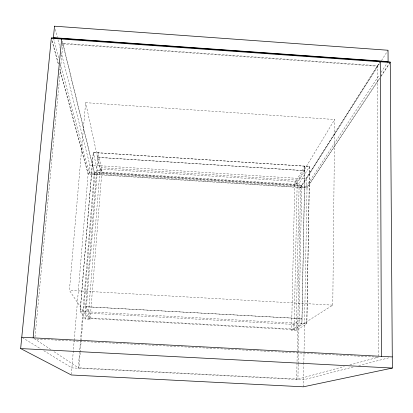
<?xml version="1.0" encoding="UTF-8"?>
<svg xmlns="http://www.w3.org/2000/svg" width="413" height="413" viewBox="0 0 413 413"><rect width="100%" height="100%" fill="white"/><g stroke="black" fill="none" stroke-linecap="round" stroke-linejoin="round"><path stroke-width="0.31" stroke-dasharray="2.06 1.55" d="M332.785 305.145L334.669 119.507L85.636 102.672L69.436 290.365L88.067 318.444L294.082 329.667L332.785 305.145L69.436 290.365M306.776 323.88L309.538 166.511L93.323 152.547L80.179 311.443M291.557 330.219L301.939 323.56L304.923 166.088L294.774 183.078L291.557 330.219L296.126 330.472L306.854 323.833L309.616 166.393L93.292 152.412L80.143 311.392L85.424 319.001L90.111 319.254L101.939 170.827L98.108 152.722L85.228 311.722M301.862 323.611L304.851 166.212M60.329 63.819L89.223 172.82L306.167 186.562L306.312 178.912L379.408 63.819M303.405 386.811L303.813 364.343M303.823 363.703L304.014 353.404M304.025 352.759L307.029 187.641L379.583 78.088M293.452 324.406L293.354 329.068L89.26 317.943L89.636 313.24L85.594 306.678L302.032 318.619L293.452 324.406L89.636 313.24M296.441 184.415L296.534 180.13L101.273 167.688L100.932 172.009L296.441 184.415L304.835 170.605L97.736 157.281L100.932 172.009M294.082 329.667L297.215 181.539L334.669 119.507M296.126 330.472L299.157 183.351L309.616 166.393M298.207 364.276L297.912 379.103L78.279 367.807L80.437 341.468M298.222 363.631L298.439 352.671M298.449 352.026L301.748 185.334L94.303 172.18L80.489 340.828M85.424 319.001L97.453 170.538L93.292 152.412M88.067 318.444L100.065 168.994L85.636 102.672M80.199 352.852L78.94 368.246L52.838 350.921M80.251 352.212L81.139 341.308M81.196 340.668L94.799 174.209L62.451 41.522M71.351 374.39L74.149 340.937M74.206 340.297L88.15 173.785L59.916 69.446M89.223 172.82L89.869 165.097L61.336 52.972M34.991 337.034L62.895 43.324L377.482 65.703L378.323 357.183L34.806 338.954M380.29 61.269L300.55 187.228L296.679 379.439L344.297 366.46M300.54 187.579L380.29 61.785M381.478 60.561L388.029 50.247M306.167 186.562L379.268 75.042M381.034 72.347L387.745 62.11M381.008 75.94L389.898 62.513M379.588 78.584L307.024 187.987L88.119 174.141L59.699 69.312M381.008 76.441L389.903 63.034M349.863 364.942L378.308 357.183M353.177 366.997L303.534 379.79L71.893 367.885L43.561 350.565M358.763 365.557L389.17 357.72M85.63 306.735L301.955 318.671M80.143 311.392L306.854 323.833M89.869 165.097L306.312 178.912M100.065 168.994L297.215 181.539M97.453 170.538L101.939 170.827M294.774 183.078L299.157 183.351M94.278 172.536L301.743 185.685M88.15 173.785L307.029 187.641M97.767 157.41L304.763 170.724M62.843 43.845L377.482 66.214M22.312 337.571L40.841 348.897M34.196 338.552L50.711 349.512M85.192 311.665L90.111 319.254M52.188 40.877L58.403 63.86M51.966 40.779L58.357 64.351M53.561 38.285L58.842 58.218M55.311 29.302L57.371 37.402M58.006 39.891L59.911 47.366M62.28 41.537L94.773 174.56"/><path stroke-width="0.62" d="M33.133 337.844L61.718 38.512M20.65 348.567L51.346 37.774L390.254 61.976L392.35 368.055L303.405 386.811L71.299 374.978L20.65 348.567L392.35 368.055M21.77 337.24L392.273 356.92M51.295 38.295L390.259 62.497M380.29 61.269L381.4 356.342M54.521 26.189L53.396 37.66L388.096 61.573L388.029 50.247L54.521 26.189"/></g></svg>
